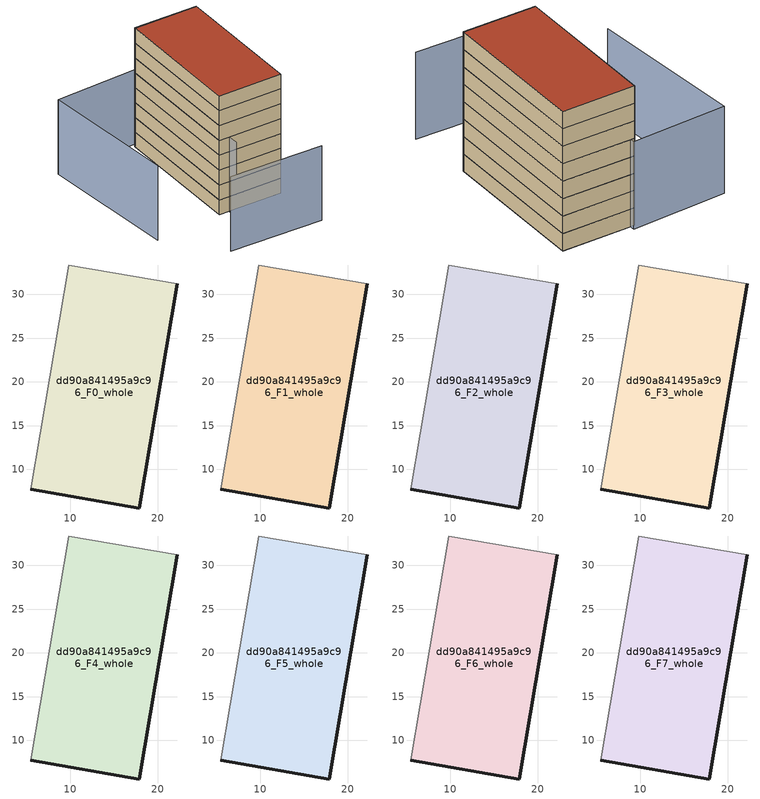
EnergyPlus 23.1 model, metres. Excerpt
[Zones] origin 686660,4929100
dd90a841495a9c96_F0_whole
 floor ground (EU_floor_Construction): 17.83,5.59 22.23,31.25 9.83,33.37 5.44,7.71 z0
 wall outside (EU_wall_Construction): 22.23,31.25 17.83,5.59 5.44,7.71 z0:3
 wall adiabatic (EU_wall_Construction): 5.44,7.71 9.83,33.37 22.23,31.25 z0:3
dd90a841495a9c96_F1_whole
 floor to dd90a841495a9c96_F0_whole (EU_floor_Construction): 17.83,5.59 22.23,31.25 9.83,33.37 5.44,7.71 z3
 wall outside (EU_wall_Construction): 22.23,31.25 17.83,5.59 5.44,7.71 z3:6
 wall adiabatic (EU_wall_Construction): 5.44,7.71 9.83,33.37 22.23,31.25 z3:6
dd90a841495a9c96_F2_whole
 floor to dd90a841495a9c96_F1_whole (EU_floor_Construction): 17.83,5.59 22.23,31.25 9.83,33.37 5.44,7.71 z6
 wall outside (EU_wall_Construction): 22.23,31.25 17.83,5.59 5.44,7.71 z6:9
 wall adiabatic (EU_wall_Construction): 5.44,7.71 9.83,33.37 22.23,31.25 z6:9
dd90a841495a9c96_F3_whole
 floor to dd90a841495a9c96_F2_whole (EU_floor_Construction): 17.83,5.59 22.23,31.25 9.83,33.37 5.44,7.71 z9
 wall outside (EU_wall_Construction): 22.23,31.25 17.83,5.59 5.44,7.71 z9:12
 wall adiabatic (EU_wall_Construction): 5.44,7.71 9.83,33.37 22.23,31.25 z9:12
dd90a841495a9c96_F4_whole
 floor to dd90a841495a9c96_F3_whole (EU_floor_Construction): 17.83,5.59 22.23,31.25 9.83,33.37 5.44,7.71 z12
 wall outside (EU_wall_Construction): 22.23,31.25 17.83,5.59 5.44,7.71 z12:15
 wall adiabatic (EU_wall_Construction): 5.44,7.71 9.83,33.37 22.23,31.25 z12:15
dd90a841495a9c96_F5_whole
 floor to dd90a841495a9c96_F4_whole (EU_floor_Construction): 17.83,5.59 22.23,31.25 9.83,33.37 5.44,7.71 z15
 wall outside (EU_wall_Construction): 22.23,31.25 17.83,5.59 5.44,7.71 z15:18
 wall adiabatic (EU_wall_Construction): 5.44,7.71 9.83,33.37 22.23,31.25 z15:18
dd90a841495a9c96_F6_whole
 floor to dd90a841495a9c96_F5_whole (EU_floor_Construction): 17.83,5.59 22.23,31.25 9.83,33.37 5.44,7.71 z18
 wall outside (EU_wall_Construction): 22.23,31.25 17.83,5.59 5.44,7.71 z18:21
 wall adiabatic (EU_wall_Construction): 5.44,7.71 9.83,33.37 22.23,31.25 z18:21
dd90a841495a9c96_F7_whole
 floor to dd90a841495a9c96_F6_whole (EU_floor_Construction): 17.83,5.59 22.23,31.25 9.83,33.37 5.44,7.71 z21
 wall outside (EU_wall_Construction): 22.23,31.25 17.83,5.59 5.44,7.71 z21:24
 wall adiabatic (EU_wall_Construction): 5.44,7.71 9.83,33.37 22.23,31.25 z21:24
 roof outside (EU_roof_Construction): 22.23,31.25 17.83,5.59 5.44,7.71 9.83,33.37 z24
shading: -5.6,36.01 -7.71,9.07 / -5.6,36.01 10.64,34.01 / 10.64,34.01 7.11,5.37 / -1.01,-1.96 16.96,-5.42 z0:15
[Building]
EU S2 Campaign: North Axis=0; Terrain=City; Solar Distribution=FullExterior
[Site:Location]
Bologna: Latitude=44.5; Longitude=11.25; Time Zone=1; Elevation=37
[SizingPeriod:WeatherFileDays]
AnnualSizingPeriod: Begin Month=1; Begin Day of Month=1; End Month=12; End Day of Month=31; Day of Week for Start Day=Monday; Use Weather File Daylight Saving Period=No; Use Weather File Rain and Snow Indicators=No
[MATERIAL]
EU_InternalMass_Material: Roughness=MediumRough; Thickness=0.1; Conductivity=1; Density=1800; Specific Heat=900; Thermal Absorptance=0.9; Solar Absorptance=0.7; Visible Absorptance=0.7
[MATERIAL:NOMASS] Roughness=MediumRough; Thermal Absorptance=0.9; Solar Absorptance=0.7; Visible Absorptance=0.7
Name | Thermal Resistance
EU_wall_NoMass | 0.905828
EU_roof_NoMass | 0.37593
EU_floor_NoMass | 0.67114
[CONSTRUCTION]
EU_wall_Construction: EU_wall_NoMass
EU_roof_Construction: EU_roof_NoMass
EU_floor_Construction: EU_floor_NoMass
EU_InternalMass_Construction: EU_InternalMass_Material
[ZONE] Type=1; Multiplier=1; Ceiling Height=autocalculate; Volume=982.132; Floor Area=autocalculate; Part of Total Floor Area=Yes
dd90a841495a9c96_F0_whole; dd90a841495a9c96_F1_whole; dd90a841495a9c96_F2_whole; dd90a841495a9c96_F3_whole; dd90a841495a9c96_F4_whole; dd90a841495a9c96_F5_whole; dd90a841495a9c96_F6_whole; dd90a841495a9c96_F7_whole
[INTERNALMASS] Construction=EU_InternalMass_Construction; Surface Area=327.377
Name | Zone or ZoneList
dd90a841495a9c96_F0_whole_EU_InternalMass | dd90a841495a9c96_F0_whole
dd90a841495a9c96_F1_whole_EU_InternalMass | dd90a841495a9c96_F1_whole
dd90a841495a9c96_F2_whole_EU_InternalMass | dd90a841495a9c96_F2_whole
dd90a841495a9c96_F3_whole_EU_InternalMass | dd90a841495a9c96_F3_whole
dd90a841495a9c96_F4_whole_EU_InternalMass | dd90a841495a9c96_F4_whole
dd90a841495a9c96_F5_whole_EU_InternalMass | dd90a841495a9c96_F5_whole
dd90a841495a9c96_F6_whole_EU_InternalMass | dd90a841495a9c96_F6_whole
dd90a841495a9c96_F7_whole_EU_InternalMass | dd90a841495a9c96_F7_whole
[OTHEREQUIPMENT] Fuel Type=Electricity; Design Level Calculation Method=Watts/Area; Power per Zone Floor Area=1; Fraction Latent=0; Fraction Radiant=0; Fraction Lost=0; Carbon Dioxide Generation Rate=0; EndUse Subcategory=EU_Step8_InternalGains
Name | Zone or ZoneList or Space or SpaceList | Schedule
EU_Step8_InternalGain_dd90a841495a9c96_F0_whole_f000 | dd90a841495a9c96_F0_whole | EU_Step8_GainSchedule_dd90a841495a9c96_F0_whole_f000
EU_Step8_InternalGain_dd90a841495a9c96_F1_whole_f000 | dd90a841495a9c96_F1_whole | EU_Step8_GainSchedule_dd90a841495a9c96_F1_whole_f000
EU_Step8_InternalGain_dd90a841495a9c96_F2_whole_f000 | dd90a841495a9c96_F2_whole | EU_Step8_GainSchedule_dd90a841495a9c96_F2_whole_f000
EU_Step8_InternalGain_dd90a841495a9c96_F3_whole_f000 | dd90a841495a9c96_F3_whole | EU_Step8_GainSchedule_dd90a841495a9c96_F3_whole_f000
EU_Step8_InternalGain_dd90a841495a9c96_F4_whole_f000 | dd90a841495a9c96_F4_whole | EU_Step8_GainSchedule_dd90a841495a9c96_F4_whole_f000
EU_Step8_InternalGain_dd90a841495a9c96_F5_whole_f000 | dd90a841495a9c96_F5_whole | EU_Step8_GainSchedule_dd90a841495a9c96_F5_whole_f000
EU_Step8_InternalGain_dd90a841495a9c96_F6_whole_f000 | dd90a841495a9c96_F6_whole | EU_Step8_GainSchedule_dd90a841495a9c96_F6_whole_f000
EU_Step8_InternalGain_dd90a841495a9c96_F7_whole_f000 | dd90a841495a9c96_F7_whole | EU_Step8_GainSchedule_dd90a841495a9c96_F7_whole_f000
[ZONEVENTILATION:DESIGNFLOWRATE] Schedule=EU_AlwaysOn; Design Flow Rate Calculation Method=AirChanges/Hour; Air Changes per Hour=0.73129; Ventilation Type=Natural; Fan Pressure Rise=0; Fan Total Efficiency=1; Constant Term Coefficient=1; Temperature Term Coefficient=0; Velocity Term Coefficient=0; Velocity Squared Term Coefficient=0; Minimum Indoor Temperature=-100; Maximum Indoor Temperature=100; Delta Temperature=-100; Minimum Outdoor Temperature=-100; Maximum Outdoor Temperature=100; Maximum Wind Speed=40
Name | Zone or ZoneList or Space or SpaceList
EU_ConstantAir_dd90a841495a9c96_F0_whole | dd90a841495a9c96_F0_whole
EU_ConstantAir_dd90a841495a9c96_F1_whole | dd90a841495a9c96_F1_whole
EU_ConstantAir_dd90a841495a9c96_F2_whole | dd90a841495a9c96_F2_whole
EU_ConstantAir_dd90a841495a9c96_F3_whole | dd90a841495a9c96_F3_whole
EU_ConstantAir_dd90a841495a9c96_F4_whole | dd90a841495a9c96_F4_whole
EU_ConstantAir_dd90a841495a9c96_F5_whole | dd90a841495a9c96_F5_whole
EU_ConstantAir_dd90a841495a9c96_F6_whole | dd90a841495a9c96_F6_whole
EU_ConstantAir_dd90a841495a9c96_F7_whole | dd90a841495a9c96_F7_whole
[HVACTEMPLATE:THERMOSTAT] Constant Heating Setpoint=20; Constant Cooling Setpoint=50
EU_HeatOnly_dd90a841495a9c96_F0_whole; EU_HeatOnly_dd90a841495a9c96_F1_whole; EU_HeatOnly_dd90a841495a9c96_F2_whole; EU_HeatOnly_dd90a841495a9c96_F3_whole; EU_HeatOnly_dd90a841495a9c96_F4_whole; EU_HeatOnly_dd90a841495a9c96_F5_whole; EU_HeatOnly_dd90a841495a9c96_F6_whole; EU_HeatOnly_dd90a841495a9c96_F7_whole
[HVACTEMPLATE:ZONE:IDEALLOADSAIRSYSTEM] System Availability Schedule=EU_AlwaysOn; Maximum Heating Supply Air Temperature=50; Minimum Cooling Supply Air Temperature=13; Maximum Heating Supply Air Humidity Ratio=0.0156; Minimum Cooling Supply Air Humidity Ratio=0.0077; Heating Limit=NoLimit; Cooling Limit=NoLimit; Heating Availability Schedule=EU_AlwaysOn; Cooling Availability Schedule=EU_CoolingOff; Dehumidification Control Type=ConstantSensibleHeatRatio; Cooling Sensible Heat Ratio=0.7; Dehumidification Setpoint=60; Humidification Control Type=None; Humidification Setpoint=30; Outdoor Air Method=None; Outdoor Air Flow Rate per Person=0.00944; Outdoor Air Flow Rate per Zone Floor Area=0; Outdoor Air Flow Rate per Zone=0; Demand Controlled Ventilation Type=None; Outdoor Air Economizer Type=NoEconomizer; Heat Recovery Type=None; Sensible Heat Recovery Effectiveness=0.7; Latent Heat Recovery Effectiveness=0.65
Name | Template Thermostat
dd90a841495a9c96_F0_whole | EU_HeatOnly_dd90a841495a9c96_F0_whole
dd90a841495a9c96_F1_whole | EU_HeatOnly_dd90a841495a9c96_F1_whole
dd90a841495a9c96_F2_whole | EU_HeatOnly_dd90a841495a9c96_F2_whole
dd90a841495a9c96_F3_whole | EU_HeatOnly_dd90a841495a9c96_F3_whole
dd90a841495a9c96_F4_whole | EU_HeatOnly_dd90a841495a9c96_F4_whole
dd90a841495a9c96_F5_whole | EU_HeatOnly_dd90a841495a9c96_F5_whole
dd90a841495a9c96_F6_whole | EU_HeatOnly_dd90a841495a9c96_F6_whole
dd90a841495a9c96_F7_whole | EU_HeatOnly_dd90a841495a9c96_F7_whole
[SIZING:ZONE] Zone Cooling Design Supply Air Temperature Input Method=SupplyAirTemperature; Zone Cooling Design Supply Air Temperature=13; Zone Heating Design Supply Air Temperature Input Method=SupplyAirTemperature; Zone Heating Design Supply Air Temperature=50; Zone Cooling Design Supply Air Humidity Ratio=0.008; Zone Heating Design Supply Air Humidity Ratio=0.008; Cooling Design Air Flow Method=DesignDay; Cooling Design Air Flow Rate=0; Cooling Minimum Air Flow per Zone Floor Area=0.000762; Cooling Minimum Air Flow=0; Cooling Minimum Air Flow Fraction=0.2; Heating Design Air Flow Method=DesignDay; Heating Design Air Flow Rate=0; Heating Maximum Air Flow per Zone Floor Area=0.002032; Heating Maximum Air Flow=0.141576; Heating Maximum Air Flow Fraction=0.3; Account for Dedicated Outdoor Air System=No; Dedicated Outdoor Air System Control Strategy=NeutralSupplyAir; Dedicated Outdoor Air Low Setpoint Temperature for Design=autosize; Dedicated Outdoor Air High Setpoint Temperature for Design=autosize; Zone Load Sizing Method=Sensible Load Only No Latent Load; Zone Latent Cooling Design Supply Air Humidity Ratio Input Method=HumidityRatioDifference; Zone Cooling Design Supply Air Humidity Ratio Difference=0.005; Zone Latent Heating Design Supply Air Humidity Ratio Input Method=HumidityRatioDifference; Zone Humidification Design Supply Air Humidity Ratio Difference=0.005
dd90a841495a9c96_F0_whole; dd90a841495a9c96_F1_whole; dd90a841495a9c96_F2_whole; dd90a841495a9c96_F3_whole; dd90a841495a9c96_F4_whole; dd90a841495a9c96_F5_whole; dd90a841495a9c96_F6_whole; dd90a841495a9c96_F7_whole
[SCHEDULE:CONSTANT]
Name | Hourly Value
EU_AlwaysOn | 1
EU_CoolingOff | 0
[SCHEDULE:FILE] Column Number=1; Rows to Skip at Top=0; Number of Hours of Data=8760; Column Separator=Comma; Interpolate to Timestep=No; Minutes per Item=60; Adjust Schedule for Daylight Savings=Yes
Name | File
EU_Step8_GainSchedule_dd90a841495a9c96_F0_whole_f000 | ../../schedules/dd90a841495a9c96/dd90a841495a9c96_F0_whole_f000_gain.csv
EU_Step8_GainSchedule_dd90a841495a9c96_F1_whole_f000 | ../../schedules/dd90a841495a9c96/dd90a841495a9c96_F1_whole_f000_gain.csv
EU_Step8_GainSchedule_dd90a841495a9c96_F2_whole_f000 | ../../schedules/dd90a841495a9c96/dd90a841495a9c96_F2_whole_f000_gain.csv
EU_Step8_GainSchedule_dd90a841495a9c96_F3_whole_f000 | ../../schedules/dd90a841495a9c96/dd90a841495a9c96_F3_whole_f000_gain.csv
EU_Step8_GainSchedule_dd90a841495a9c96_F4_whole_f000 | ../../schedules/dd90a841495a9c96/dd90a841495a9c96_F4_whole_f000_gain.csv
EU_Step8_GainSchedule_dd90a841495a9c96_F5_whole_f000 | ../../schedules/dd90a841495a9c96/dd90a841495a9c96_F5_whole_f000_gain.csv
EU_Step8_GainSchedule_dd90a841495a9c96_F6_whole_f000 | ../../schedules/dd90a841495a9c96/dd90a841495a9c96_F6_whole_f000_gain.csv
EU_Step8_GainSchedule_dd90a841495a9c96_F7_whole_f000 | ../../schedules/dd90a841495a9c96/dd90a841495a9c96_F7_whole_f000_gain.csv
